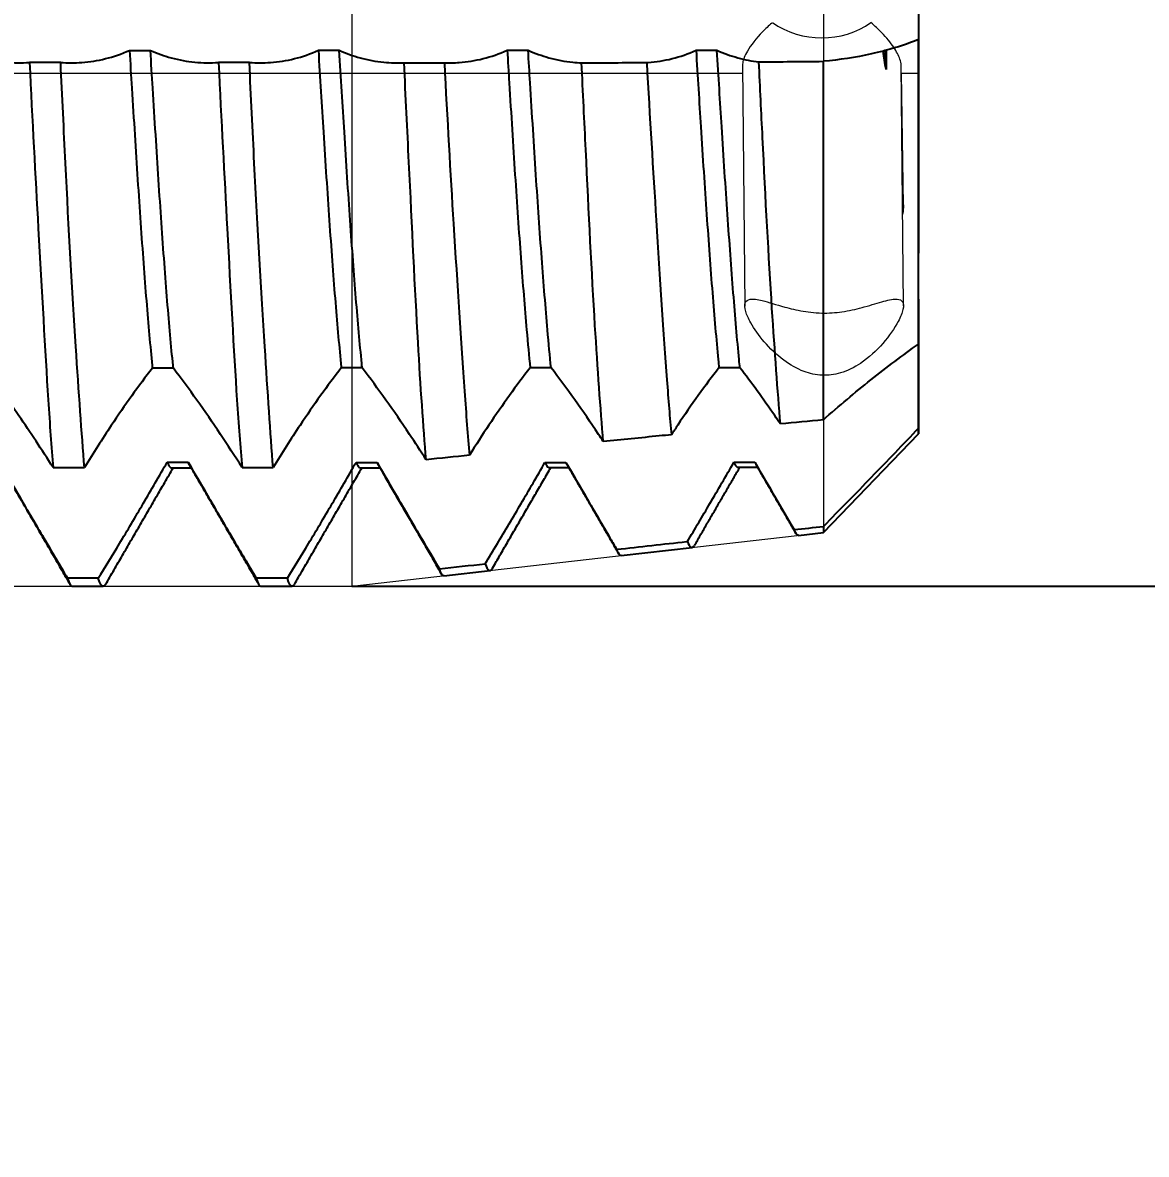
# Model space of a CAD drawing. Header units: millimetres. Extents: x -72 to 89, y -43 to 97.
# Drawn here: x 60.07 to 67.51, y -7.86 to -0.37 of the extents above; entities that cross this region are included whole.
import ezdxf
from ezdxf.lldxf.tags import DXFTag

# ---------------------------------------------------------------- set-up
doc = ezdxf.new("R2010")
doc.units = ezdxf.units.MM
doc.layers.get('Defpoints').update_dxf_attribs({"linetype": 'CONTINUOUS'})
for name, color, linetype in [('1', 4, 'CONTINUOUS'), ('2', 7, 'CONTINUOUS'), ('3', 1, 'DASHED'), ('CUT', 1, 'CONTINUOUS')]:
    doc.layers.add(name, color=color, linetype=linetype)
doc.styles.add('blockfont', font='simplex.shx')
tags = doc.linetypes.add('DASHED', pattern=[25.72, 12.86, -12.86]).pattern_tags.tags
tags[6:7] = [DXFTag(74, 4), DXFTag(75, 0), DXFTag(340, '0'), DXFTag(46, 0.0), DXFTag(50, 0.0), DXFTag(44, 0.0), DXFTag(45, 0.0)]
tags[4:5] = [DXFTag(74, 4), DXFTag(75, 0), DXFTag(340, '0'), DXFTag(46, 0.0), DXFTag(50, 0.0), DXFTag(44, 0.0), DXFTag(45, 0.0)]
doc.dimstyles.get("Standard").update_dxf_attribs({"dimtxt": 0.18, "dimasz": 0.18, "dimexe": 0.18, "dimexo": 0.0625, "dimgap": 0.09, "dimtad": 0, "dimtih": 1, "dimtoh": 1, "dimdec": 4, "dimzin": 0, "dimdsep": 46, "dimtxsty": 'Standard', "dimcen": 0.09, "dimadec": 0, "dimazin": 0, "dimtfac": 1, "dimtdec": 4, "dimtofl": 0, "dimtmove": 0, "dimatfit": 3, "dimfxl": 1, "dimtolj": 1, "dimtzin": 0, "dimarcsym": 0})

# ---------------------------------------------------------------- blocks, each defined once
blk = doc.blocks.new('DimnDraft3D4')
at = {"layer": '2', "color": 7, "linetype": 'Continuous', "lineweight": -2, "transparency": 16777216}
for p, q in [((86.2657, 8.8455), (86.2657, 13.5955)), ((62.25, 4.0955), (88.2657, 4.0955)), ((86.2657, 4.0955), (86.2657, -4.0955)), ((62.25, -4.0955), (88.2657, -4.0955)), ((86.2657, -8.8455), (86.2657, -42.9741))]:
    blk.add_line(p, q, dxfattribs=at)
at = {"layer": '2', "color": 7, "linetype": 'Continuous', "lineweight": 18, "transparency": 16777216}
for points in [[(85.474, 8.8455), (87.0574, 8.8455), (86.2657, 4.0955)], [(85.474, -8.8455), (87.0574, -8.8455), (86.2657, -4.0955)]]:
    blk.add_solid(points, dxfattribs=at)
at = {"layer": 'Defpoints', "color": 0, "linetype": 'Continuous', "lineweight": 18, "transparency": 16777216}
for p in [(62.25, 4.0955), (62.25, -4.0955), (86.2657, -4.0955)]:
    blk.add_point(p, dxfattribs=at)
at = {"layer": '2', "color": 7, "linetype": 'Continuous', "lineweight": 13, "transparency": 16777216, "insert": (81.6957, -28.2848), "char_height": 4.57, "attachment_point": 5, "rotation": 90, "style": 'blockfont'}
blk.add_mtext('\\A1;\\C7;M 8.191', dxfattribs=at)

msp = doc.modelspace()

# ---------------------------------------------------------------- linework, layer by layer
at = {"layer": '1', "lineweight": 25}
for p, q in [((66.0021, -0.7), (66.0021, 0.7)), ((66, -2.4931), (66, -0.4778)), ((65.7774, -0.5483), (65.7858, -0.5483)), ((60.3224, -0.6289), (60.1161, -0.6289)), ((61.5715, -0.6289), (61.3666, -0.6289)), ((65.37, -2.9941), (65.37, -0.6214)), ((66, -3.0876), (66.0021, -0.7)), ((66, -3.0488), (66, -3.0876)), ((65.37, -3.74), (66, -3.0876)), ((60.2721, -3.3098), (60.4793, -3.3098)), ((61.5228, -3.3098), (61.7282, -3.3098)), ((65.2057, -3.7587), (65.37, -3.74)), ((65.37, -3.6995), (65.37, -3.74)), ((64.032, -3.8925), (64.5011, -3.839)), ((60.5716, -4.0432), (60.3681, -4.0432)), ((61.8225, -4.0432), (61.6173, -4.0432)), ((62.8584, -4.0262), (63.1639, -3.9914)), ((60.3986, -4.0955), (60.6046, -4.0955)), ((61.648, -4.0955), (61.8544, -4.0955))]:
    msp.add_line(p, q, dxfattribs=at)
for points, knots in [([(66, 0.962), (66.0001, 0.9257), (66.0001, 0.8858), (66.0002, 0.8004), (66.0003, 0.7551), (66.0004, 0.6308), (66.0005, 0.544), (66.0005, 0.3889), (66.0006, 0.3236), (66.0006, 0.1934), (66.0006, 0.1268), (66.0005, 0.0061), (66.0005, -0.0498), (66.0004, -0.1784), (66.0004, -0.246), (66.0002, -0.3754), (66.0001, -0.4327), (66, -0.4778)], [0, 0, 0, 0, 0.108367, 0.108367, 0.210168, 0.210168, 0.367055, 0.367055, 0.4676, 0.4676, 0.568657, 0.568657, 0.664039, 0.664039, 0.8115, 0.8115, 1, 1, 1, 1]), ([(59.6663, -0.549), (59.712, -0.5694), (59.7578, -0.5856), (59.8559, -0.6126), (59.9082, -0.6221), (60.0125, -0.6323), (60.0645, -0.6328), (60.1161, -0.6289)], [0, 0, 0, 0, 0.301562, 0.301562, 0.649417, 0.649417, 1, 1, 1, 1]), ([(60.3224, -0.6289), (60.3688, -0.6323), (60.4154, -0.6323), (60.5145, -0.6251), (60.5672, -0.6168), (60.6726, -0.5906), (60.7255, -0.5725), (60.7778, -0.5487)], [0, 0, 0, 0, 0.306285, 0.306285, 0.651608, 0.651608, 1, 1, 1, 1]), ([(60.7778, -0.5487), (60.783, -0.6328), (60.801, -0.9251), (60.8317, -1.4132), (60.8637, -1.878), (60.8894, -2.2104), (60.9086, -2.4365), (60.9219, -2.5776), (60.9289, -2.6467), (60.9295, -2.6523)], [0, 0, 0, 0, 0.101874, 0.355239, 0.608603, 0.735285, 0.861967, 0.98865, 1, 1, 1, 1]), ([(60.7778, -0.5487), (60.7894, -0.5487), (60.8009, -0.5487), (60.824, -0.5487), (60.8356, -0.5487), (60.8702, -0.5487), (60.8933, -0.5487), (60.9164, -0.5487)], [0, 0, 0, 0, 0.250001, 0.250001, 0.500002, 0.500002, 1, 1, 1, 1]), ([(61.0681, -2.6523), (61.0675, -2.6467), (61.0605, -2.5776), (61.0471, -2.4365), (61.0279, -2.2103), (61.0023, -1.878), (60.9703, -1.4132), (60.9395, -0.9251), (60.9216, -0.6328), (60.9164, -0.5487)], [0, 0, 0, 0, 0.011347, 0.138029, 0.264711, 0.391393, 0.644758, 0.898122, 1, 1, 1, 1]), ([(60.9164, -0.5487), (60.9622, -0.5691), (61.008, -0.5854), (61.1061, -0.6125), (61.1585, -0.6221), (61.2629, -0.6323), (61.315, -0.6328), (61.3666, -0.6289)], [0, 0, 0, 0, 0.301202, 0.301202, 0.64923, 0.64923, 1, 1, 1, 1]), ([(61.5715, -0.6289), (61.6179, -0.6323), (61.6644, -0.6323), (61.7637, -0.6251), (61.8166, -0.6168), (61.9223, -0.5904), (61.9754, -0.5722), (62.0278, -0.5483)], [0, 0, 0, 0, 0.30565, 0.30565, 0.651279, 0.651279, 1, 1, 1, 1]), ([(62.0278, -0.5483), (62.039, -0.7316), (62.0629, -1.1219), (62.0933, -1.5869), (62.1189, -1.9448), (62.1381, -2.1925), (62.1573, -2.4189), (62.1711, -2.5668), (62.1785, -2.641), (62.1796, -2.6509)], [0, 0, 0, 0, 0.220349, 0.473611, 0.600242, 0.726873, 0.853504, 0.980135, 1, 1, 1, 1]), ([(62.3181, -2.6509), (62.3171, -2.641), (62.3097, -2.5668), (62.2959, -2.4189), (62.2767, -2.1925), (62.2575, -1.9448), (62.2319, -1.5869), (62.2015, -1.1219), (62.1776, -0.7316), (62.1664, -0.5483)], [0, 0, 0, 0, 0.019865, 0.146496, 0.273127, 0.399758, 0.526389, 0.779652, 1, 1, 1, 1]), ([(62.1664, -0.5483), (62.2122, -0.5688), (62.2579, -0.5851), (62.3562, -0.6123), (62.4088, -0.622), (62.506, -0.6315), (62.5508, -0.6325), (62.5952, -0.6303)], [0, 0, 0, 0, 0.316519, 0.316519, 0.683325, 0.683325, 1, 1, 1, 1]), ([(62.8616, -0.631), (62.8945, -0.632), (62.9274, -0.6313), (63.0131, -0.6251), (63.0661, -0.6168), (63.172, -0.5903), (63.2252, -0.572), (63.2777, -0.548)], [0, 0, 0, 0, 0.236908, 0.236908, 0.616746, 0.616746, 1, 1, 1, 1]), ([(63.2777, -0.548), (63.2821, -0.6202), (63.2993, -0.9028), (63.3228, -1.279), (63.3484, -1.6588), (63.3677, -1.9252), (63.3869, -2.1731), (63.4075, -2.4194), (63.4217, -2.5719), (63.4295, -2.6498)], [0, 0, 0, 0, 0.086398, 0.339597, 0.466196, 0.592795, 0.719395, 0.845994, 1, 1, 1, 1]), ([(63.2777, -0.548), (63.3008, -0.548), (63.3239, -0.548), (63.3585, -0.548), (63.3701, -0.548), (63.3932, -0.548), (63.4047, -0.548), (63.4163, -0.548)], [0, 0, 0, 0, 0.5, 0.5, 0.75, 0.75, 1, 1, 1, 1]), ([(63.4163, -0.548), (63.462, -0.5685), (63.5078, -0.5849), (63.6062, -0.6122), (63.6589, -0.6219), (63.7308, -0.629), (63.7503, -0.6303), (63.7698, -0.6309)], [0, 0, 0, 0, 0.385265, 0.385265, 0.832698, 0.832698, 1, 1, 1, 1]), ([(63.568, -2.6498), (63.5602, -2.5719), (63.546, -2.4194), (63.5255, -2.1731), (63.5062, -1.9252), (63.487, -1.6587), (63.4614, -1.2791), (63.4378, -0.9028), (63.4207, -0.6202), (63.4163, -0.548)], [0, 0, 0, 0, 0.154008, 0.280607, 0.407207, 0.533806, 0.660406, 0.913604, 1, 1, 1, 1]), ([(64.2008, -0.6296), (64.2039, -0.6294), (64.2071, -0.6291), (64.263, -0.6251), (64.316, -0.6168), (64.4219, -0.5903), (64.475, -0.572), (64.5275, -0.548)], [0, 0, 0, 0, 0.028795, 0.028795, 0.512223, 0.512223, 1, 1, 1, 1]), ([(64.5275, -0.548), (64.5391, -0.548), (64.5506, -0.548), (64.5737, -0.548), (64.5853, -0.548), (64.6199, -0.548), (64.643, -0.548), (64.6661, -0.548)], [0, 0, 0, 0, 0.250001, 0.250001, 0.500001, 0.500001, 1, 1, 1, 1]), ([(64.5275, -0.548), (64.5379, -0.7203), (64.5548, -0.9947), (64.578, -1.3552), (64.5972, -1.6377), (64.6164, -1.9044), (64.642, -2.2394), (64.663, -2.4831), (64.6775, -2.6319), (64.6793, -2.6494)], [0, 0, 0, 0, 0.205955, 0.33255, 0.459145, 0.585739, 0.712334, 0.965523, 1, 1, 1, 1]), ([(64.8179, -2.6494), (64.8161, -2.6319), (64.8016, -2.4831), (64.7806, -2.2394), (64.755, -1.9044), (64.7358, -1.6377), (64.7166, -1.3551), (64.6933, -0.9947), (64.6765, -0.7203), (64.6661, -0.548)], [0, 0, 0, 0, 0.034475, 0.287664, 0.414259, 0.540853, 0.667448, 0.794043, 1, 1, 1, 1]), ([(64.6661, -0.548), (64.7119, -0.5685), (64.7576, -0.5849), (64.8501, -0.6106), (64.8969, -0.6197), (64.9433, -0.6251)], [0, 0, 0, 0, 0.492653, 0.492653, 1, 1, 1, 1]), ([(65.7653, -0.5537), (65.7394, -0.5605), (65.7135, -0.5667), (65.5818, -0.5961), (65.4757, -0.6121), (65.37, -0.6214)], [0, 0, 0, 0, 0.196605, 0.196605, 1, 1, 1, 1]), ([(60.1161, -0.6289), (60.1347, -1.0076), (60.155, -1.3814), (60.197, -2.1449), (60.2187, -2.5332), (60.2398, -2.8616), (60.2503, -3.0249), (60.2609, -3.1753), (60.2721, -3.3098)], [0, 0, 0, 0, 0.35783, 0.35783, 0.788262, 0.788262, 0.788262, 1, 1, 1, 1]), ([(60.4793, -3.3098), (60.4616, -3.084), (60.4423, -2.8118), (60.3992, -2.1463), (60.3758, -1.7301), (60.3543, -1.2947), (60.3436, -1.078), (60.3331, -0.8545), (60.3224, -0.6289)], [0, 0, 0, 0, 0.357831, 0.357831, 0.788154, 0.788154, 0.788154, 1, 1, 1, 1]), ([(61.3666, -0.6289), (61.386, -1.0075), (61.4058, -1.3814), (61.4465, -2.1449), (61.4672, -2.5333), (61.4889, -2.8617), (61.4997, -3.0249), (61.5112, -3.1753), (61.5228, -3.3098)], [0, 0, 0, 0, 0.357829, 0.357829, 0.788255, 0.788255, 0.788255, 1, 1, 1, 1]), ([(61.7282, -3.3098), (61.7106, -3.084), (61.6929, -2.8117), (61.6506, -2.1462), (61.6262, -1.7301), (61.6039, -1.2948), (61.5928, -1.0781), (61.5821, -0.8546), (61.5715, -0.6289)], [0, 0, 0, 0, 0.357833, 0.357833, 0.788107, 0.788107, 0.788107, 1, 1, 1, 1]), ([(62.7411, -3.2583), (62.7229, -3.0392), (62.7043, -2.7752), (62.6674, -2.1255), (62.648, -1.7166), (62.6272, -1.2886), (62.6168, -1.0745), (62.6061, -0.8535), (62.5952, -0.6303)], [0, 0, 0, 0, 0.355005, 0.355005, 0.786434, 0.786434, 0.786434, 1, 1, 1, 1]), ([(62.8616, -0.631), (62.8809, -0.9988), (62.9015, -1.3615), (62.9474, -2.1049), (62.9721, -2.4839), (62.9947, -2.8039), (63.0057, -2.9584), (63.0166, -3.1009), (63.0278, -3.2286)], [0, 0, 0, 0, 0.358272, 0.358272, 0.792562, 0.792562, 0.792562, 1, 1, 1, 1]), ([(63.9137, -3.1381), (63.8957, -2.9211), (63.8765, -2.6595), (63.8371, -2.0212), (63.8179, -1.6229), (63.7978, -1.2068), (63.7887, -1.0189), (63.7793, -0.8259), (63.7698, -0.6309)], [0, 0, 0, 0, 0.366124, 0.366124, 0.804356, 0.804356, 0.804356, 1, 1, 1, 1]), ([(64.2008, -0.6296), (64.2212, -0.9902), (64.243, -1.3454), (64.2888, -2.0637), (64.3112, -2.4259), (64.3341, -2.7304), (64.344, -2.8612), (64.354, -2.9827), (64.3643, -3.0929)], [0, 0, 0, 0, 0.371268, 0.371268, 0.812538, 0.812538, 0.812538, 1, 1, 1, 1]), ([(65.0859, -3.0217), (65.0681, -2.806), (65.049, -2.5451), (65.0081, -1.9167), (64.9875, -1.5294), (64.9677, -1.1256), (64.9597, -0.9619), (64.9516, -0.7943), (64.9433, -0.6251)], [0, 0, 0, 0, 0.378989, 0.378989, 0.822366, 0.822366, 0.822366, 1, 1, 1, 1]), ([(66, -2.4931), (66.0001, -2.4468), (66.0001, -2.4037), (66.0002, -2.3288), (66.0003, -2.2963), (66.0004, -2.2289), (66.0005, -2.2008), (66.0005, -2.1928), (66.0006, -2.1995), (66.0006, -2.2355), (66.0006, -2.2655), (66.0005, -2.3409), (66.0005, -2.3861), (66.0004, -2.5116), (66.0004, -2.5994), (66.0002, -2.805), (66.0001, -2.9272), (66, -3.0488)], [0, 0, 0, 0, 0.108367, 0.108367, 0.210168, 0.210168, 0.367055, 0.367055, 0.4676, 0.4676, 0.568657, 0.568657, 0.664039, 0.664039, 0.8115, 0.8115, 1, 1, 1, 1]), ([(65.37, -2.9941), (65.4745, -2.9021), (65.5794, -2.8137), (65.7898, -2.6457), (65.8956, -2.5658), (66, -2.4931)], [0, 0, 0, 0, 0.49732, 0.49732, 1, 1, 1, 1]), ([(60.2721, -3.3098), (60.1972, -3.1917), (60.1218, -3.0773), (59.97, -2.8572), (59.8933, -2.7512), (59.8178, -2.653)], [0, 0, 0, 0, 0.495821, 0.495821, 1, 1, 1, 1]), ([(60.9295, -2.6523), (60.8837, -2.7106), (60.838, -2.772), (60.7468, -2.8991), (60.7014, -2.965), (60.5969, -3.122), (60.5378, -3.2146), (60.4793, -3.3098)], [0, 0, 0, 0, 0.301481, 0.301481, 0.602853, 0.602853, 1, 1, 1, 1]), ([(61.0681, -2.6523), (61.0565, -2.6523), (61.045, -2.6523), (61.0219, -2.6523), (61.0103, -2.6523), (60.9757, -2.6523), (60.9526, -2.6523), (60.9295, -2.6523)], [0, 0, 0, 0, 0.250001, 0.250001, 0.500002, 0.500002, 1, 1, 1, 1]), ([(61.5228, -3.3098), (61.4754, -3.235), (61.4278, -3.1618), (61.3282, -3.0126), (61.2761, -2.9369), (61.1719, -2.7904), (61.1197, -2.7195), (61.0681, -2.6523)], [0, 0, 0, 0, 0.313482, 0.313482, 0.655254, 0.655254, 1, 1, 1, 1]), ([(62.1796, -2.6509), (62.1338, -2.7092), (62.088, -2.7705), (61.9969, -2.8975), (61.9515, -2.9634), (61.8465, -3.1209), (61.7871, -3.214), (61.7282, -3.3098)], [0, 0, 0, 0, 0.300754, 0.300754, 0.601398, 0.601398, 1, 1, 1, 1]), ([(62.7411, -3.2583), (62.7045, -3.2014), (62.6679, -3.1453), (62.5791, -3.0124), (62.5268, -2.9364), (62.4223, -2.7895), (62.3699, -2.7183), (62.3181, -2.6509)], [0, 0, 0, 0, 0.259356, 0.259356, 0.628061, 0.628061, 1, 1, 1, 1]), ([(63.4295, -2.6498), (63.3837, -2.708), (63.3379, -2.7693), (63.2468, -2.8963), (63.2014, -2.9621), (63.1132, -3.0944), (63.0703, -3.1608), (63.0278, -3.2286)], [0, 0, 0, 0, 0.338549, 0.338549, 0.676972, 0.676972, 1, 1, 1, 1]), ([(63.568, -2.6498), (63.5565, -2.6498), (63.5449, -2.6498), (63.5218, -2.6498), (63.5103, -2.6498), (63.4756, -2.6498), (63.4526, -2.6498), (63.4295, -2.6498)], [0, 0, 0, 0, 0.25, 0.25, 0.5, 0.5, 1, 1, 1, 1]), ([(63.9137, -3.1381), (63.9031, -3.1221), (63.8926, -3.1062), (63.8298, -3.0121), (63.7774, -2.936), (63.6726, -2.7886), (63.62, -2.7173), (63.568, -2.6498)], [0, 0, 0, 0, 0.09129, 0.09129, 0.543648, 0.543648, 1, 1, 1, 1]), ([(64.6793, -2.6494), (64.6335, -2.7077), (64.5878, -2.7689), (64.4967, -2.8959), (64.4513, -2.9617), (64.3922, -3.0504), (64.3782, -3.0716), (64.3643, -3.0929)], [0, 0, 0, 0, 0.433052, 0.433052, 0.865944, 0.865944, 1, 1, 1, 1]), ([(64.8179, -2.6494), (64.8063, -2.6494), (64.7948, -2.6494), (64.7717, -2.6494), (64.7601, -2.6494), (64.7255, -2.6494), (64.7024, -2.6494), (64.6793, -2.6494)], [0, 0, 0, 0, 0.25, 0.25, 0.500001, 0.500001, 1, 1, 1, 1]), ([(65.0859, -3.0217), (65.0733, -3.0031), (65.0606, -2.9845), (64.9709, -2.8546), (64.8938, -2.748), (64.8179, -2.6494)], [0, 0, 0, 0, 0.141127, 0.141127, 1, 1, 1, 1]), ([(66, -3.0488), (65.8968, -3.1582), (65.7921, -3.2672), (65.5818, -3.4842), (65.4757, -3.5926), (65.37, -3.6995)], [0, 0, 0, 0, 0.49709, 0.49709, 1, 1, 1, 1]), ([(64.3643, -3.0929), (64.3376, -3.0956), (64.311, -3.0982), (64.1608, -3.1132), (64.0372, -3.1256), (63.9137, -3.1381)], [0, 0, 0, 0, 0.177517, 0.177517, 1, 1, 1, 1]), ([(59.9161, -3.2726), (59.9618, -3.3513), (60.0076, -3.4299), (60.1061, -3.5985), (60.1588, -3.6885), (60.2638, -3.8671), (60.3162, -3.9559), (60.3681, -4.0432)], [0, 0, 0, 0, 0.3002, 0.3002, 0.648715, 0.648715, 1, 1, 1, 1]), ([(60.5716, -4.0432), (60.618, -3.9677), (60.6646, -3.891), (60.7638, -3.726), (60.8166, -3.6373), (60.9221, -3.4574), (60.9751, -3.366), (61.0274, -3.274)], [0, 0, 0, 0, 0.305931, 0.305931, 0.651423, 0.651423, 1, 1, 1, 1]), ([(61.0274, -3.274), (61.0326, -3.2872), (61.0438, -3.3083), (61.0551, -3.3134), (61.0611, -3.3114)], [0, 0, 0, 0, 0.46478, 1, 1, 1, 1]), ([(61.0274, -3.274), (61.039, -3.274), (61.0505, -3.274), (61.0736, -3.274), (61.0852, -3.274), (61.1198, -3.274), (61.1429, -3.274), (61.166, -3.274)], [0, 0, 0, 0, 0.25, 0.25, 0.5, 0.5, 1, 1, 1, 1]), ([(61.166, -3.274), (61.2118, -3.3528), (61.2575, -3.4314), (61.3559, -3.5997), (61.4084, -3.6895), (61.5132, -3.8676), (61.5655, -3.9561), (61.6173, -4.0432)], [0, 0, 0, 0, 0.300738, 0.300738, 0.648993, 0.648993, 1, 1, 1, 1]), ([(61.8225, -4.0432), (61.8689, -3.9677), (61.9155, -3.891), (62.0146, -3.7263), (62.0672, -3.6378), (62.1725, -3.4584), (62.2253, -3.3673), (62.2775, -3.2756)], [0, 0, 0, 0, 0.306529, 0.306529, 0.651734, 0.651734, 1, 1, 1, 1]), ([(62.2775, -3.2756), (62.3006, -3.2756), (62.3237, -3.2756), (62.3583, -3.2756), (62.3699, -3.2756), (62.393, -3.2756), (62.4045, -3.2756), (62.4161, -3.2756)], [0, 0, 0, 0, 0.5, 0.5, 0.75, 0.75, 1, 1, 1, 1]), ([(62.2775, -3.2756), (62.2823, -3.2875), (62.2932, -3.308), (62.3042, -3.313), (62.3104, -3.3109)], [0, 0, 0, 0, 0.435073, 1, 1, 1, 1]), ([(62.4161, -3.2756), (62.4618, -3.3543), (62.5076, -3.4329), (62.6058, -3.601), (62.6582, -3.6905), (62.75, -3.8466), (62.7896, -3.9137), (62.8289, -3.98)], [0, 0, 0, 0, 0.329229, 0.329229, 0.709384, 0.709384, 1, 1, 1, 1]), ([(63.1318, -3.9469), (63.1586, -3.9027), (63.1855, -3.8583), (63.2649, -3.7263), (63.3175, -3.6379), (63.4227, -3.4586), (63.4755, -3.3675), (63.5277, -3.276)], [0, 0, 0, 0, 0.203427, 0.203427, 0.599958, 0.599958, 1, 1, 1, 1]), ([(63.5277, -3.276), (63.532, -3.2862), (63.5427, -3.306), (63.5534, -3.3114), (63.5598, -3.3095), (63.5599, -3.3095)], [0, 0, 0, 0, 0.399763, 0.997595, 1, 1, 1, 1]), ([(63.6663, -3.276), (63.7121, -3.3547), (63.7578, -3.4333), (63.8559, -3.6013), (63.9082, -3.6908), (63.9743, -3.8032), (63.9884, -3.8272), (64.0025, -3.8511)], [0, 0, 0, 0, 0.40527, 0.40527, 0.8728, 0.8728, 1, 1, 1, 1]), ([(64.4703, -3.7994), (64.52, -3.7166), (64.5699, -3.6327), (64.6726, -3.4578), (64.7255, -3.3665), (64.7779, -3.2747)], [0, 0, 0, 0, 0.484006, 0.484006, 1, 1, 1, 1]), ([(64.7779, -3.2747), (64.7894, -3.2747), (64.801, -3.2747), (64.8241, -3.2747), (64.8356, -3.2747), (64.8702, -3.2747), (64.8933, -3.2747), (64.9164, -3.2747)], [0, 0, 0, 0, 0.250001, 0.250001, 0.500002, 0.500002, 1, 1, 1, 1]), ([(64.7779, -3.2747), (64.7817, -3.2837), (64.7924, -3.3041), (64.8032, -3.3101), (64.8101, -3.3081)], [0, 0, 0, 0, 0.355484, 1, 1, 1, 1]), ([(64.9164, -3.2747), (64.9622, -3.3534), (65.008, -3.432), (65.0948, -3.5808), (65.1359, -3.6512), (65.1769, -3.721)], [0, 0, 0, 0, 0.524447, 0.524447, 1, 1, 1, 1]), ([(65.2057, -3.7587), (65.2048, -3.7588), (65.2039, -3.7588), (65.1944, -3.7574), (65.1856, -3.7448), (65.1769, -3.721)], [0, 0, 0, 0, 0.096818, 0.096818, 1, 1, 1, 1]), ([(64.0025, -3.8511), (64.1568, -3.8341), (64.3111, -3.817), (64.467, -3.7998), (64.4687, -3.7996), (64.4703, -3.7994)], [0, 0, 0, 0, 0.989559, 0.989559, 1, 1, 1, 1]), ([(64.0321, -3.8924), (64.0319, -3.8925), (64.0317, -3.8925), (64.0217, -3.8931), (64.0119, -3.8792), (64.0025, -3.8511)], [0, 0, 0, 0, 0.022761, 0.022761, 1, 1, 1, 1]), ([(60.619, -4.0847), (60.6148, -4.0912), (60.6105, -4.0947), (60.5949, -4.0971), (60.5832, -4.0796), (60.5716, -4.0432)], [0, 0, 0, 0, 0.280521, 0.280521, 1, 1, 1, 1]), ([(61.8677, -4.0855), (61.8638, -4.0915), (61.8598, -4.0948), (61.8452, -4.0971), (61.834, -4.0795), (61.8225, -4.0432)], [0, 0, 0, 0, 0.272283, 0.272283, 1, 1, 1, 1])]:
    msp.add_open_spline(points, degree=3, knots=knots, dxfattribs=at)
for points, degree in [([(66, -0.4778), (65.9291, -0.5056), (65.8575, -0.5289), (65.7858, -0.5483)], 3), ([(62.0278, -0.5483), (62.1664, -0.5483)], 1), ([(65.7653, -0.5537), (65.7693, -0.5519), (65.7734, -0.5501), (65.7774, -0.5483)], 3), ([(65.7851, -0.675), (65.7785, -0.6349), (65.7718, -0.5944), (65.7653, -0.5537)], 3), ([(65.7774, -0.5483), (65.78, -0.5907), (65.7825, -0.633), (65.7851, -0.675)], 3), ([(65.7858, -0.5483), (65.7856, -0.5907), (65.7853, -0.6329), (65.7851, -0.675)], 3), ([(62.5952, -0.6303), (62.684, -0.6306), (62.7728, -0.6308), (62.8616, -0.631)], 3), ([(63.7698, -0.6309), (63.9134, -0.6306), (64.0571, -0.6302), (64.2008, -0.6296)], 3), ([(64.9433, -0.6251), (65.0856, -0.6241), (65.2278, -0.6228), (65.37, -0.6214)], 3), ([(62.3181, -2.6509), (62.1796, -2.6509)], 1), ([(65.37, -2.9941), (65.2753, -3.0033), (65.1806, -3.0125), (65.0859, -3.0217)], 3), ([(59.9257, -3.293), (60.1565, -3.6907), (60.387, -4.0885)], 2), ([(61.1756, -3.2946), (61.1724, -3.289), (61.1692, -3.2822), (61.166, -3.274)], 3), ([(61.1756, -3.2946), (61.4039, -3.6878), (61.6319, -4.0813)], 2), ([(62.425, -3.2943), (62.422, -3.2892), (62.419, -3.283), (62.4161, -3.2756)], 3), ([(62.425, -3.2944), (62.6355, -3.6571), (62.8458, -4.0199)], 2), ([(63.0278, -3.2286), (62.9322, -3.2384), (62.8366, -3.2484), (62.7411, -3.2583)], 3), ([(63.5277, -3.276), (63.6663, -3.276)], 1), ([(63.6742, -3.2923), (63.8455, -3.5873), (64.0165, -3.8823)], 2), ([(64.9242, -3.2906), (65.0566, -3.5186), (65.1888, -3.7468)], 2), ([(60.6201, -4.0829), (60.8435, -3.6973), (61.0673, -3.3117)], 2), ([(61.06, -3.3117), (61.1228, -3.3117), (61.1856, -3.3117)], 2), ([(61.8689, -4.0835), (62.0927, -3.6973), (62.3168, -3.3111)], 2), ([(62.3098, -3.3111), (62.3722, -3.3111), (62.4347, -3.3111)], 2), ([(63.1746, -3.9858), (63.3706, -3.6476), (63.5668, -3.3095)], 2), ([(63.56, -3.3095), (63.6221, -3.3095), (63.6842, -3.3095)], 2), ([(64.5179, -3.8241), (64.6675, -3.5661), (64.8172, -3.3081)], 2), ([(64.81, -3.3081), (64.8722, -3.3081), (64.9344, -3.3081)], 2), ([(65.1769, -3.721), (65.2412, -3.7139), (65.3056, -3.7067), (65.37, -3.6995)], 3), ([(64.4703, -3.7994), (64.4856, -3.8409), (64.501, -3.8497), (64.5169, -3.8257)], 3), ([(62.8289, -3.98), (62.9299, -3.969), (63.0308, -3.9579), (63.1318, -3.9469)], 3), ([(63.1318, -3.9469), (63.1476, -3.9916), (63.1628, -4.0026), (63.1782, -3.9795)], 3), ([(60.3681, -4.0432), (60.3784, -4.0779), (60.3885, -4.0953), (60.3986, -4.0953)], 3), ([(61.6173, -4.0432), (61.6273, -4.0777), (61.6375, -4.0951), (61.6479, -4.0953)], 3), ([(62.8584, -4.0262), (62.8482, -4.0275), (62.8384, -4.012), (62.8289, -3.98)], 3)]:
    msp.add_open_spline(points, degree=degree, dxfattribs=at)
at = {"layer": '3', "lineweight": 13}
for p, q in [((66.0021, -0.7), (66.0027, 0)), ((66.0021, -0.1619), (66.0021, -0.7)), ((64.8349, -0.6464), (64.85, -2.2409)), ((65.9, -2.2395), (65.885, -0.6453)), ((22, -0.7), (64.8353, -0.7)), ((65.8852, -0.7), (66.0021, -0.7)), ((65.9, -1.5728), (65.8883, -0.7))]:
    msp.add_line(p, q, dxfattribs=at)
msp.add_ellipse((65.3538, 0), major_axis=(-0.5245, 0.0263), ratio=0.887191, start_param=0.957123, end_param=2.297471, dxfattribs=at)
for points, knots in [([(65.0288, -0.3685), (65.0072, -0.3869), (64.9871, -0.4059), (64.9258, -0.4689), (64.8904, -0.5147), (64.8507, -0.5831), (64.84, -0.6093), (64.8354, -0.6365), (64.8349, -0.642), (64.835, -0.6471)], [0, 0, 0, 0, 0.185858, 0.185858, 0.616282, 0.616282, 0.917549, 0.917549, 1, 1, 1, 1]), ([(65.8849, -0.6458), (65.8848, -0.6344), (65.8822, -0.6213), (65.8693, -0.5839), (65.8549, -0.5569), (65.815, -0.4979), (65.7882, -0.465), (65.7352, -0.4098), (65.7109, -0.3868), (65.6845, -0.3649)], [0, 0, 0, 0, 0.178445, 0.178445, 0.465017, 0.465017, 0.777192, 0.777192, 1, 1, 1, 1]), ([(65.3774, -2.2875), (65.3295, -2.2875), (65.281, -2.2828), (65.1928, -2.2678), (65.1516, -2.2577), (65.057, -2.2317), (65.0069, -2.2152), (64.9329, -2.1971), (64.9049, -2.1929), (64.8692, -2.1992), (64.8581, -2.2069), (64.8481, -2.2336), (64.8492, -2.2531), (64.8628, -2.2987), (64.8744, -2.3245), (64.9121, -2.3915), (64.9428, -2.4352), (65.016, -2.5205), (65.0596, -2.5632), (65.149, -2.6298), (65.194, -2.6563), (65.28, -2.6885), (65.3208, -2.6975), (65.4022, -2.7011), (65.4439, -2.6956), (65.5302, -2.6703), (65.5749, -2.6476), (65.672, -2.5829), (65.7219, -2.536), (65.8063, -2.4395), (65.8419, -2.3879), (65.8813, -2.3134), (65.8922, -2.2863), (65.9019, -2.2421), (65.9007, -2.2246), (65.8869, -2.2027), (65.8752, -2.1971), (65.8373, -2.1934), (65.8067, -2.1994), (65.7338, -2.219), (65.6903, -2.2332), (65.6012, -2.258), (65.5566, -2.269), (65.4673, -2.2834), (65.422, -2.2875), (65.3774, -2.2875)], [0, 0, 0, 0, 0.041173, 0.041173, 0.081716, 0.081716, 0.144361, 0.144361, 0.194644, 0.194644, 0.233812, 0.233812, 0.273218, 0.273218, 0.309606, 0.309606, 0.362661, 0.362661, 0.417043, 0.417043, 0.461457, 0.461457, 0.496311, 0.496311, 0.531307, 0.531307, 0.57374, 0.57374, 0.634034, 0.634034, 0.695871, 0.695871, 0.735211, 0.735211, 0.774795, 0.774795, 0.811456, 0.811456, 0.864116, 0.864116, 0.917995, 0.917995, 0.961701, 0.961701, 1, 1, 1, 1])]:
    msp.add_open_spline(points, degree=3, knots=knots, dxfattribs=at)
msp.add_open_spline([(65.8999, -1.5715), (65.9002, -1.5914), (65.8986, -1.6128), (65.8949, -1.6347)], degree=3, dxfattribs=at)
at = {"layer": 'CUT', "lineweight": 13}
for p, q in [((62.25, 4.0955), (62.25, -4.0955)), ((65.37, 3.74), (65.37, -3.74)), ((66, 3.0876), (66, -3.0876)), ((66, -3.0876), (66.0027, 0)), ((65.37, -3.74), (66, -3.0876)), ((62.25, -4.0955), (65.37, -3.74)), ((54, -4.0955), (62.25, -4.0955))]:
    msp.add_line(p, q, dxfattribs=at)

# ---------------------------------------------------------------- dimensions: what is measured, and where the dimension line sits
at = {"layer": '2', "color": 7, "linetype": 'Continuous', "lineweight": 13}
dim = msp.add_linear_dim(base=(86.2657, -4.0955), p1=(62.25, 4.0955), p2=(62.25, -4.0955), angle=90, text='\\C7;M <>', dimstyle='Standard', override={"dimtxt": 4.57, "dimasz": 4.75, "dimexe": 2, "dimexo": 0, "dimgap": 2.285, "dimtad": 1, "dimtih": 0, "dimtoh": 0, "dimdec": 3, "dimzin": 8, "dimtxsty": 'blockfont', "dimsah": 1, "dimclrd": 7, "dimclre": 7, "dimclrt": 7, "dimtm": -0.005, "dimtdec": 3, "dimtofl": 1, "dimtmove": 0}, dxfattribs=at)
dim.commit()
dim.dimension.update_dxf_attribs({"geometry": 'DimnDraft3D4', "text_midpoint": (86.2657, -28.2848), "dimtype": 160})

doc.saveas('drawing.dxf')
